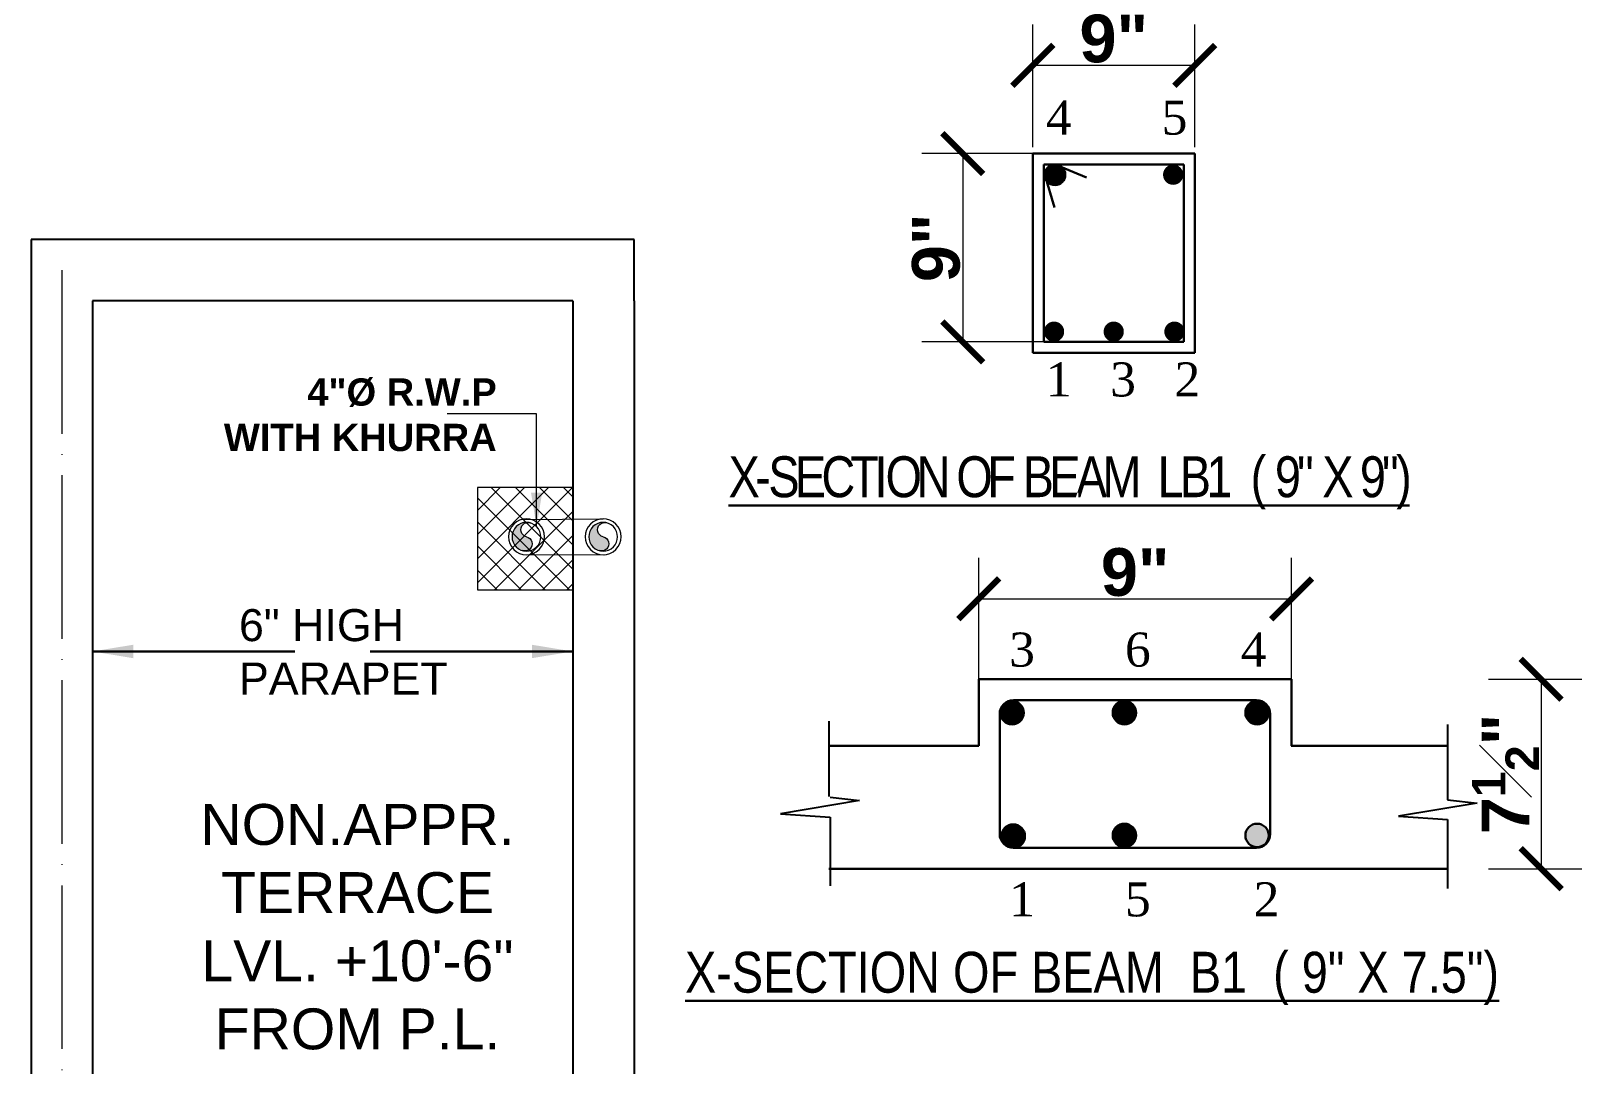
# Model space of a CAD drawing. Header units: feet. Extents: x 12125 to 16886, y -11859 to -10215.
# Drawn here: x 13768.3 to 13995.9, y -10856.6 to -10704.8 of the extents above; entities that cross this region are included whole.
import ezdxf

# ---------------------------------------------------------------- set-up
doc = ezdxf.new("R2010")
doc.units = ezdxf.units.FT
doc.header["$MEASUREMENT"] = 0
doc.header["$PDMODE"] = 2
for name, pattern in [('ACAD_ISO04W100', [30, 24, -3, 0, -3]), ('DASHED2', [0.375, 0.25, -0.125]), ('HIDDEN2', [0.1875, 0.125, -0.0625])]:
    doc.linetypes.add(name, pattern=pattern)
doc.layers.get('0').update_dxf_attribs({"lineweight": 30})
for name, color, linetype, lineweight in [('center line', 253, 'ACAD_ISO04W100', 5), ('DIM 01', 7, 'Continuous', 9), ('HATCH', 9, 'Continuous', 20), ('PROJECTION', 1, 'DASHED2', 25), ('R.W.P', 7, 'Continuous', 18), ('RAILING', 210, 'Continuous', 25), ('STEEL', 10, 'Continuous', 30), ('TEXT', 7, 'Continuous', 30)]:
    doc.layers.add(name, color=color, linetype=linetype, lineweight=lineweight)
doc.styles.add('AR. TEXT 01', font='arialbd.ttf')
doc.styles.get("Standard").update_dxf_attribs({"font": 'ARIALN.TTF'})
doc.styles.add('TEX02', font='GARA.TTF')
doc.dimstyles.new('DIM 50', dxfattribs={"dimtxt": 6, "dimasz": 3, "dimexe": 6, "dimexo": 4, "dimgap": 0.3125, "dimtad": 1, "dimzin": 3, "dimdsep": 46, "dimlunit": 4, "dimtxsty": 'AR. TEXT 01', "dimblk": 'DOT', "dimcen": 0.09, "dimclrd": 256, "dimclre": 256, "dimclrt": 256, "dimazin": 0, "dimtfac": 0.8, "dimtofl": 0, "dimtmove": 1, "dimatfit": 3, "dimfxl": 6, "dimfxlon": 1, "dimfrac": 1, "dimtolj": 1, "dimtzin": 0, "dimlwd": -1, "dimlwe": -1, "dimarcsym": 1})

# ---------------------------------------------------------------- blocks, each defined once
blk = doc.blocks.new('_Dot')
at = {"color": 0, "linetype": 'ByBlock', "lineweight": -2}
blk.add_line((-0.5, 0), (-1, 0), dxfattribs=at)
at = {"color": 0, "linetype": 'ByBlock', "const_width": 0.5}
blk.add_lwpolyline([(-0.25, 0, 1), (0.25, 0, 1)], format="xyb", close=True, dxfattribs=at)
blk = doc.blocks.new('RETEU')
at = {"layer": 'R.W.P'}
h = blk.add_hatch(color=7, dxfattribs=at)
edge = h.paths.add_edge_path()
edge.add_ellipse((-37076.90065375516, -119553.1669227566), major_axis=(1.494147372830071, 1.494147372830071), ratio=0.9999999999971358, start_angle=35.6182046845361, end_angle=125.618203281105)
edge.add_ellipse((-37076.90065375516, -119553.1669227566), major_axis=(1.494147372827425, 1.494147372827423), ratio=0.9999999999948398, start_angle=125.618203281105, end_angle=215.6182018617833)
edge.add_ellipse((-37077.13122894867, -119554.1996719022), major_axis=(0.7482431835796156, 0.7482431835796152), ratio=0.9999999999816468, start_angle=218.8220523718934, end_angle=392.4143515007202)
edge.add_ellipse((-37076.67007856617, -119552.1341736046), major_axis=(-0.7482431836025633, 0.7482431836025631), ratio=0.9999999999430152, start_angle=-51.17794228077861, end_angle=122.41435150089211, ccw=False)
at = {"layer": 'R.W.P', "color": 7, "extrusion": (0, 0, -1)}
for centre, major_axis, ratio, start_param, end_param in [((-37076.90065375516, -119553.1669227566), (1.867684216040424, 1.867684216040424), 0.99999999999517, 3.926990816989658, 10.21017612416924), ((-37076.90065375516, -119553.1669227566), (-1.494147372831555, 1.494147372831555), 0.9999999999934599, 5.497787143778867, 11.78097245095845), ((-37077.13122894865, -119554.1996719022), (-0.7482431836144129, 0.7482431836144129), 0.9999999999042399, 1.005059168248902, 4.258487346123779)]:
    blk.add_ellipse(centre, major_axis=major_axis, ratio=ratio, start_param=start_param, end_param=end_param, dxfattribs=at)
at = {"layer": 'R.W.P', "color": 7, "extrusion": (0, 0, -0.9999999999999998)}
blk.add_ellipse((-37076.67007856616, -119552.1341736046), major_axis=(0.7482431836246272, 0.7482431836246272), ratio=0.99999999987498, start_param=2.575855494946888, end_param=5.829283672833697, dxfattribs=at)
blk = doc.blocks.new('_ArchTick')
at = {"color": 0, "linetype": 'ByBlock', "const_width": 0.15}
blk.add_lwpolyline([(-0.5, -0.5), (0.5, 0.5)], dxfattribs=at)
blk = doc.blocks.new('*D326')
at = {"layer": 'Defpoints', "color": 0, "transparency": 16777216}
for p in [(13953.27003753558, -10788.19531284401), (13907.36491376939, -10808.4743270524), (13953.27003753558, -10809.97638691212)]:
    blk.add_point(p, dxfattribs=at)
at = {"layer": 'DIM 01', "transparency": 16777216}
for p, q in [((13907.36491376939, -10800.19531284401), (13907.36491376939, -10782.19531284401)), ((13953.27003753558, -10800.19531284401), (13953.27003753558, -10782.19531284401)), ((13907.36491376939, -10788.19531284401), (13953.27003753558, -10788.19531284401))]:
    blk.add_line(p, q, dxfattribs=at)
at = {"layer": 'DIM 01', "transparency": 16777216, "xscale": 6, "yscale": 6, "zscale": 6, "rotation": 180}
blk.add_blockref('_ArchTick', (13907.36491376939, -10788.19531284401), dxfattribs=at)
at = {"layer": 'DIM 01', "transparency": 16777216, "xscale": 6, "yscale": 6, "zscale": 6}
blk.add_blockref('_ArchTick', (13953.27003753558, -10788.19531284401), dxfattribs=at)
at = {"layer": 'DIM 01', "transparency": 16777216, "insert": (13930.31747565248, -10784.30581284402), "char_height": 7, "attachment_point": 5, "style": 'AR. TEXT 01'}
blk.add_mtext('\\A1;9"', dxfattribs=at)
blk = doc.blocks.new('*D327')
at = {"layer": 'Defpoints', "color": 0, "transparency": 16777216}
for p in [(13978.17905449496, -10799.99353393191), (13978.17905449496, -10827.80439108352), (13989.8839712272, -10827.80439108352)]:
    blk.add_point(p, dxfattribs=at)
at = {"layer": 'DIM 01', "transparency": 16777216}
for p, q in [((13982.17905449496, -10799.99353393191), (13995.8839712272, -10799.99353393191)), ((13989.8839712272, -10799.99353393191), (13989.8839712272, -10827.80439108352)), ((13982.17905449496, -10827.80439108352), (13995.8839712272, -10827.80439108352))]:
    blk.add_line(p, q, dxfattribs=at)
at = {"layer": 'DIM 01', "transparency": 16777216, "xscale": 6, "yscale": 6, "zscale": 6}
for p, rotation in [((13989.8839712272, -10799.99353393191), 90), ((13989.8839712272, -10827.80439108352), 270)]:
    blk.add_blockref('_ArchTick', p, dxfattribs=dict(at, rotation=rotation))
at = {"layer": 'DIM 01', "transparency": 16777216, "insert": (13984.6567712272, -10813.89896250772), "char_height": 7, "attachment_point": 5, "rotation": 90, "style": 'AR. TEXT 01'}
blk.add_mtext('\\A1;7{\\H0.7x;\\S1#2;}"', dxfattribs=at)
blk = doc.blocks.new('*D328')
at = {"layer": 'Defpoints', "color": 0, "transparency": 16777216}
for p in [(13939.05766279565, -10709.88443303181), (13915.29766279562, -10729.8760570444), (13939.05766279565, -10729.8760570444)]:
    blk.add_point(p, dxfattribs=at)
at = {"layer": 'DIM 01', "transparency": 16777216}
for p, q in [((13915.29766279562, -10721.88443303181), (13915.29766279562, -10703.88443303181)), ((13939.05766279565, -10721.88443303181), (13939.05766279565, -10703.88443303181)), ((13915.29766279562, -10709.88443303181), (13939.05766279565, -10709.88443303181))]:
    blk.add_line(p, q, dxfattribs=at)
at = {"layer": 'DIM 01', "transparency": 16777216, "xscale": 6, "yscale": 6, "zscale": 6, "rotation": 180}
blk.add_blockref('_ArchTick', (13915.29766279562, -10709.88443303181), dxfattribs=at)
at = {"layer": 'DIM 01', "transparency": 16777216, "xscale": 6, "yscale": 6, "zscale": 6}
blk.add_blockref('_ArchTick', (13939.05766279565, -10709.88443303181), dxfattribs=at)
at = {"layer": 'DIM 01', "transparency": 16777216, "insert": (13927.17766279564, -10705.99493303181), "char_height": 7, "attachment_point": 5, "style": 'AR. TEXT 01'}
blk.add_mtext('\\A1;9"', dxfattribs=at)
blk = doc.blocks.new('*D329')
at = {"layer": 'Defpoints', "color": 0, "transparency": 16777216}
for p in [(13922.64855809732, -10722.8384503463), (13905.00158978897, -10750.49281731682), (13922.64855809732, -10750.49281731682)]:
    blk.add_point(p, dxfattribs=at)
at = {"layer": 'DIM 01', "transparency": 16777216}
for p, q in [((13917.00158978897, -10722.8384503463), (13899.00158978897, -10722.8384503463)), ((13905.00158978897, -10722.8384503463), (13905.00158978897, -10750.49281731682)), ((13917.00158978897, -10750.49281731682), (13899.00158978897, -10750.49281731682))]:
    blk.add_line(p, q, dxfattribs=at)
at = {"layer": 'DIM 01', "transparency": 16777216, "xscale": 6, "yscale": 6, "zscale": 6}
for p, rotation in [((13905.00158978897, -10722.8384503463), 90), ((13905.00158978897, -10750.49281731682), 270)]:
    blk.add_blockref('_ArchTick', p, dxfattribs=dict(at, rotation=rotation))
at = {"layer": 'DIM 01', "transparency": 16777216, "insert": (13901.11208978897, -10736.66563383156), "char_height": 7, "attachment_point": 5, "rotation": 90, "style": 'AR. TEXT 01'}
blk.add_mtext('\\A1;9"', dxfattribs=at)

msp = doc.modelspace()

# ---------------------------------------------------------------- hatches: boundary and pattern name
at = {"layer": 'HATCH'}
h = msp.add_hatch(dxfattribs=at)
h.set_pattern_fill('ANSI37', color=256, scale=20, angle=90.00000000000001, style=0)
h.set_pattern_definition([(45, (-9819.77755501299, -70438.19919207695), (1.767766952966369, -1.767766952966368), []), (-45, (-9819.77755501299, -70438.19919207695), (-1.767766952966368, -1.767766952966369), [])])
edge = h.paths.add_edge_path(flags=16)
edge.add_ellipse((13842.1021025412, -10778.43054803021), major_axis=(0.7482431836542678, -0.7482431836542678), ratio=0.9999999998055187, start_angle=296.0066479592631, end_angle=308.82205213568074, ccw=False)
edge.add_ellipse((13842.33267773471, -10777.39779888462), major_axis=(1.494147372839506, -1.494147372824954), ratio=0.9999999999902603, start_angle=299.2105009653857, end_angle=305.6182017444015)
h.paths.add_polyline_path([(13847.77765535154, -10771.86857500074), (13847.77765535154, -10786.86857500076), (13833.77765535154, -10786.86857500075), (13833.77765535154, -10771.86857500074)])
at = {"layer": 'STEEL'}
h = msp.add_hatch(dxfattribs=at)
h.set_pattern_fill('ANSI31', color=256, scale=0.0187067232, style=0)
h.set_pattern_definition([(44.99999999999991, (-40182.35097200093, 16173.1814742966), (-0.0016534563535632, 0.0016534563535632), [])])
h.paths.add_polyline_path([(13913.9599278275, -10804.9059474493, 1), (13910.52306888382, -10804.9059474493, 1)])
for points in [[(13910.52306888382, -10804.9059474493, 1), (13913.9599278275, -10804.9059474493, 1)], [(13927.01496064301, -10804.9059474493, 1), (13930.45181958665, -10804.9059474493, 1)], [(13946.48915496084, -10804.9059474493, 1), (13949.92601390452, -10804.9059474493, 1)], [(13910.70336266486, -10823.01780395331, 1), (13914.14022160853, -10823.01780395331, 1)], [(13927.01496064301, -10822.9132534201, 1), (13930.45181958665, -10822.9132534201, 1)], [(13946.48915496084, -10822.9132534201, 1), (13949.92601390452, -10822.9132534201, 1)]]:
    msp.add_hatch(color=256, dxfattribs=at).paths.add_polyline_path(points)
h = msp.add_hatch(dxfattribs=at)
h.set_pattern_fill('ANSI31', color=256, scale=0.0187067232, style=0)
h.set_pattern_definition([(44.99999999999991, (-40165.85908024173, 16173.1814742966), (-0.0016534563535632, 0.0016534563535632), [])])
h.paths.add_polyline_path([(13930.45181958665, -10804.9059474493, 1), (13927.01496064301, -10804.9059474493, 1)])
h = msp.add_hatch(dxfattribs=at)
h.set_pattern_fill('ANSI31', color=256, scale=0.0187067232, style=0)
h.set_pattern_definition([(44.99999999999991, (-40146.38488592391, 16173.1814742966), (-0.0016534563535632, 0.0016534563535632), [])])
h.paths.add_polyline_path([(13949.92601390452, -10804.9059474493, 1), (13946.48915496084, -10804.9059474493, 1)])
h = msp.add_hatch(dxfattribs=at)
h.set_pattern_fill('ANSI31', color=256, scale=0.0187067232, style=0)
h.set_pattern_definition([(44.99999999999991, (-40182.17067821983, 16155.06961779263), (-0.0016534563535632, 0.0016534563535632), [])])
h.paths.add_polyline_path([(13914.14022160853, -10823.01780395331, 1), (13910.70336266486, -10823.01780395331, 1)])
h = msp.add_hatch(dxfattribs=at)
h.set_pattern_fill('ANSI31', color=256, scale=0.0187067232, style=0)
h.set_pattern_definition([(44.99999999999991, (-40165.85908024173, 16155.17416832571), (-0.0016534563535632, 0.0016534563535632), [])])
h.paths.add_polyline_path([(13930.45181958665, -10822.9132534201, 1), (13927.01496064301, -10822.9132534201, 1)])

# ---------------------------------------------------------------- linework, layer by layer
at = {"layer": 'center line'}
msp.add_line((13772.77765535156, -10739.95311382737), (13772.77765535156, -11558.95311382737), dxfattribs=at)
at = {"layer": 'DIM 01'}
for p, q in [((13840.2827673633, -10776.53275466024), (13852.23630072322, -10776.43994567477)), ((13841.37903268193, -10781.69174223334), (13852.46995619789, -10781.71272141123))]:
    msp.add_line(p, q, dxfattribs=at)
msp.add_lwpolyline([(13833.77765535154, -10786.86857500075), (13847.77765535154, -10786.86857500075), (13847.77765535154, -10771.86857500074), (13833.77765535154, -10771.86857500074)], close=True, dxfattribs=at)
at = {"layer": 'PROJECTION', "linetype": 'Continuous', "lineweight": 30}
for p, q in [((13915.29766279562, -10752.08665300082), (13915.29766279562, -10722.8384503463)), ((13939.05766279565, -10722.8384503463), (13915.29766279562, -10722.8384503463)), ((13939.05766279565, -10752.08665300082), (13939.05766279565, -10722.8384503463)), ((13915.29766279562, -10752.08665300082), (13939.05766279565, -10752.08665300082)), ((13907.36491376939, -10799.99353393191), (13907.36491376939, -10809.77090387702)), ((13953.27003753558, -10799.99353393191), (13953.27003753558, -10809.77090387702)), ((13907.36491376939, -10809.77090387702), (13885.35619808051, -10809.77090387702)), ((13953.19465948276, -10809.77090387702), (13976.16787949039, -10809.77090387702)), ((13885.35619808051, -10827.80439108352), (13976.16787949039, -10827.80439108352))]:
    msp.add_line(p, q, dxfattribs=at)
at = {"layer": 'PROJECTION', "linetype": 'Continuous'}
for p, q in [((13885.35619808051, -10806.1433810463), (13885.35619808051, -10817.22126215701)), ((13976.16787949039, -10806.61837598241), (13976.16787949039, -10817.69625709332)), ((13889.8767569082, -10817.80745990351), (13878.2886867412, -10819.73404715891)), ((13885.53649186155, -10817.3258126901), (13889.8767569082, -10817.80745990351)), ((13976.16787949039, -10817.69625709332), (13980.50814453703, -10818.1779043066)), ((13878.2886867412, -10819.73404715891), (13885.53649186155, -10820.21569437191)), ((13885.53649186155, -10820.21569437191), (13885.53649186155, -10830.33028265399)), ((13980.50814453703, -10818.1779043066), (13968.93410441256, -10820.10449156192)), ((13968.93410441256, -10820.10449156192), (13976.16787949039, -10820.58613877522)), ((13976.16787949039, -10820.58613877522), (13976.16787949039, -10830.70072705713))]:
    msp.add_line(p, q, dxfattribs=at)
at = {"layer": 'PROJECTION', "linetype": 'Continuous', "lineweight": 30}
msp.add_lwpolyline([(13907.36491376939, -10799.99353393191), (13953.19465948276, -10799.99353393191)], dxfattribs=at)
at = {"layer": 'RAILING', "ltscale": 10}
for p, q in [((13768.27765535156, -10735.45311382737), (13768.27765535156, -10934.95311382738)), ((13856.77765535154, -10735.45311382737), (13768.27765535156, -10735.45311382737)), ((13856.77765535154, -10744.45311382738), (13856.77765535154, -10735.45311382737)), ((13847.77765535154, -10744.45311382738), (13777.27765535156, -10744.45311382738)), ((13777.27765535156, -10744.4531138274), (13777.27765535156, -10934.95311382737)), ((13847.77765535154, -10744.45311382737), (13847.77765535154, -10934.95311382738)), ((13856.77765535154, -10744.45311382737), (13856.77765535154, -10898.95311382737)), ((13856.77765535154, -10744.45311382738), (13856.77765535154, -10744.45311382738)), ((13847.77765535154, -10834.45311382737), (13847.77765535154, -10834.45311382737))]:
    msp.add_line(p, q, dxfattribs=at)
at = {"layer": 'STEEL'}
for p, q in [((13916.8914984796, -10750.49281731682), (13916.8914984796, -10724.43228603032)), ((13937.46382711167, -10724.43228603032), (13916.8914984796, -10724.43228603032)), ((13918.54896718702, -10724.43228603032), (13923.1877605483, -10726.34195903182)), ((13937.46382711167, -10750.49281731682), (13937.46382711167, -10724.43228603032)), ((13917.03929078545, -10725.94196243181), (13918.48901005067, -10730.77161142671)), ((13916.8914984796, -10750.49281731682), (13937.46382711167, -10750.49281731682))]:
    msp.add_line(p, q, dxfattribs=at)
at = {"layer": 'STEEL', "const_width": 1.485}
for points in [[(13917.80646718705, -10725.94196243181, 1), (13919.29146718701, -10725.94196243181, 1)], [(13935.14910847497, -10725.94196243181, 1), (13936.63410847497, -10725.94196243181, 1)], [(13917.66595263396, -10748.97839309891, 1), (13919.15095263398, -10748.97839309891, 1)], [(13926.4223973879, -10748.97839309891, 1), (13927.9073973879, -10748.97839309891, 1)], [(13935.33418020177, -10748.97839309891, 1), (13936.8191802018, -10748.97839309891, 1)]]:
    msp.add_lwpolyline(points, format="xyb", close=True, dxfattribs=at)
at = {"layer": 'STEEL'}
msp.add_lwpolyline([(13912.44882324211, -10803.0619042047), (13948.11075001011, -10803.0619042047, -0.4142135623731), (13950.12628921008, -10805.07744340461), (13950.12628921008, -10822.72048161072, -0.4142135623731), (13948.11075001011, -10824.73602081071), (13912.44882324211, -10824.73602081071, -0.4142135623731), (13910.43328404208, -10822.72048161072), (13910.43328404208, -10805.07744340461, -0.4142135623731)], format="xyb", close=True, dxfattribs=at)
for centre, radius in [((13918.54896718702, -10725.94196243181), 1.509676401576398), ((13912.24149835568, -10804.9059474493), 1.718429471833764), ((13928.73339011485, -10804.9059474493), 1.718429471833764), ((13948.2075844327, -10804.9059474493), 1.718429471833764), ((13912.42179213672, -10823.01780395331), 1.718429471833764), ((13928.73339011485, -10822.9132534201), 1.718429471833764), ((13948.2075844327, -10822.9132534201), 1.718429471833764)]:
    msp.add_circle(centre, radius, dxfattribs=at)

# ---------------------------------------------------------------- block references
at = {"layer": 'R.W.P'}
for p in [(50917.87746376644, 108774.0856796297), (50929.14299031273, 108774.0856796297)]:
    msp.add_blockref('RETEU', p, dxfattribs=at)

# ---------------------------------------------------------------- texts
at = {"layer": 'PROJECTION', "linetype": 'Continuous', "char_height": 5, "width": 45.62663971022436, "attachment_point": 7}
for s, insert in [('{\\fTimes New Roman|b0|i0|c0|p18;4       5 }', (13917.20915736449, -10720.12402250769)), ('{\\fTimes New Roman|b0|i0|c0|p18;1   3   2 }', (13917.20915736449, -10758.5598664452)), ('{\\fTimes New Roman|b0|i0|c0|p18;3       6       4}', (13911.82692664897, -10798.21088296541)), ('{\\fTimes New Roman|b0|i0|c0|p18;1       5        2 }', (13911.82692664897, -10834.87129275781))]:
    msp.add_mtext(s, dxfattribs=dict(at, insert=insert))
at = {"layer": 'TEXT', "linetype": 'HIDDEN2', "insert": (13836.61763117388, -10766.55825657256), "char_height": 4, "width": 50.39691254184609, "attachment_point": 9}
msp.add_mtext('\\A1;{\\fArial|b1|i0|c0|p34;4"%%C R.W.P\\PWITH KHURRA}', dxfattribs=at)
at = {"layer": 'TEXT', "ltscale": 35, "char_height": 6, "attachment_point": 1}
for s, insert, width in [('{\\T0.8;\\LX-SECTION OF BEAM  LB1  ( 9" X 9")}', (13870.64135088249, -10767.27162525514), 123.7594724828668), ('{\\LX-SECTION OF BEAM  B1  ( 9" X 7.5")}', (13864.25397135338, -10839.99866732259), 335.8911111111111)]:
    msp.add_mtext(s, dxfattribs=dict(at, insert=insert, width=width))
at = {"layer": 'TEXT', "style": 'TEX02'}
for s, insert, char_height, width, attachment_point in [('\\A1;{\\fArial|b0|i0|c0|p34;\\H0.94x;6" HIGH PARAPET}', (13798.79302883013, -10789.70218065472), 5, 28.5999666704156, 1), ('\\A1;{\\fArial|b0|i0|c0|p34;NON.APPR.\\PTERRACE\\PLVL. +10\'-6" FROM P.L.}', (13816.19459576481, -10818.30704590712), 6, 56.30592830316711, 2)]:
    msp.add_mtext(s, dxfattribs=dict(at, insert=insert, char_height=char_height, width=width, attachment_point=attachment_point))

# ---------------------------------------------------------------- dimensions: what is measured, and where the dimension line sits
at = {"layer": 'DIM 01'}
for base, p1, p2, picture, middle in [((13939.05766279565, -10709.88443303181), (13915.29766279562, -10729.8760570444), (13939.05766279565, -10729.8760570444), '*D328', (13927.17766279564, -10705.99493303181)), ((13953.27003753558, -10788.19531284401), (13907.36491376939, -10808.4743270524), (13953.27003753558, -10809.97638691212), '*D326', (13930.31747565248, -10784.30581284402))]:
    dim = msp.add_linear_dim(base=base, p1=p1, p2=p2, text='9"', dimstyle='DIM 50', override={"dimtxt": 7, "dimasz": 6, "dimblk1": 'ArchTick', "dimblk2": 'ArchTick', "dimsah": 1, "dimfxl": 12}, dxfattribs=at)
    dim.commit()
    dim.dimension.update_dxf_attribs({"geometry": picture, "text_midpoint": middle})
for base, p1, p2, text, picture, middle in [((13905.00158978897, -10750.49281731682), (13922.64855809732, -10722.8384503463), (13922.64855809732, -10750.49281731682), '9"', '*D329', (13901.11208978897, -10736.66563383156)), ((13989.8839712272, -10827.80439108352), (13978.17905449496, -10799.99353393191), (13978.17905449496, -10827.80439108352), '7{\\H0.7x;\\S1#2;}"', '*D327', (13984.6567712272, -10813.89896250772))]:
    dim = msp.add_linear_dim(base=base, p1=p1, p2=p2, angle=90, text=text, dimstyle='DIM 50', override={"dimtxt": 7, "dimasz": 6, "dimblk1": 'ArchTick', "dimblk2": 'ArchTick', "dimsah": 1, "dimfxl": 12}, dxfattribs=at)
    dim.commit()
    dim.dimension.update_dxf_attribs({"geometry": picture, "text_midpoint": middle})

# ---------------------------------------------------------------- leaders
msp.add_leader([(13842.47095738411, -10777.58709575404), (13842.47095738411, -10761.05368379564), (13829.32894649221, -10761.05368379564)], dimstyle='DIM 50', override={"dimasz": 5, "dimfxl": 12}, dxfattribs=at)
at = {"layer": 'TEXT'}
for points in [[(13777.27765535157, -10795.91617921807), (13807.01046527477, -10795.91617921807)], [(13847.77765535154, -10795.91617921807), (13818.04484542835, -10795.91617921807)]]:
    msp.add_leader(points, dimstyle='DIM 50', override={"dimasz": 6, "dimtad": 0}, dxfattribs=at)

doc.saveas('drawing.dxf')
